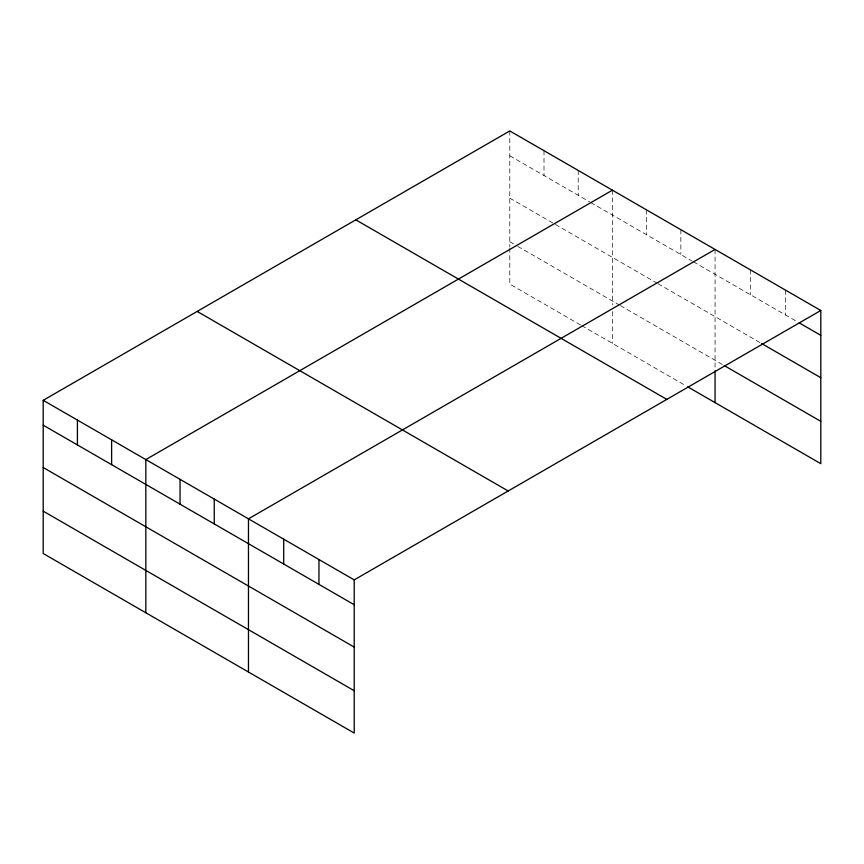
<?xml version="1.0" encoding="UTF-8"?>
<svg xmlns="http://www.w3.org/2000/svg" width="864" height="864" viewBox="0 0 864 864"><rect width="100%" height="100%" fill="white"/><g stroke="black" fill="none" stroke-linecap="round" stroke-linejoin="round"><path stroke-width="0.65" stroke-dasharray="4.32 3.24" d="M509.792 155.79L589.615 201.874M590.76 202.532L692.248 261.122M693.392 261.781L796.921 321.559M509.792 198.137L554.267 223.808M555.412 224.467L656.899 283.068M658.044 283.727L760.536 342.9M509.792 241.769L516.64 245.722M517.774 246.38L619.272 304.97M620.406 305.629L723.017 364.878M580.5 324.94L509.792 284.116L509.792 248.389M581.634 325.598L685.411 385.506M785.549 290.142L785.549 314.993M750.308 269.795L750.308 294.646M715.057 249.448L715.057 369.544M680.854 229.694L680.854 254.545M646.639 209.941L646.639 234.792M612.425 190.188L612.425 304.992M612.425 311.612L612.425 343.375M578.221 170.435L578.221 195.286M544.007 150.692L544.007 175.543M509.792 130.939L509.792 247.061"/><path stroke-width="1.3" d="M820.8 310.489L509.792 130.939L43.2 400.324L43.2 553.511L354.208 733.061L354.208 579.884L820.8 310.489L820.8 463.676L687.69 386.824M612.425 190.188L145.832 459.572L145.832 612.76M715.057 249.448L248.465 518.832L248.465 672.019M799.2 322.866L820.8 335.34M761.681 343.559L820.8 377.698M724.151 365.526L820.8 421.33M355.817 219.834L666.824 399.395M197.176 311.429L508.183 490.979M43.2 400.324L354.208 579.884M43.2 425.174L354.208 604.735M43.2 467.521L354.208 647.082M43.2 511.153L354.208 690.714M715.057 370.861L715.057 402.624M318.956 559.526L318.956 584.377M283.705 539.179L283.705 564.03M214.25 499.079L214.25 523.93M180.047 479.326L180.047 504.176M111.618 439.83L111.618 464.681M77.414 420.077L77.414 444.928"/></g></svg>
